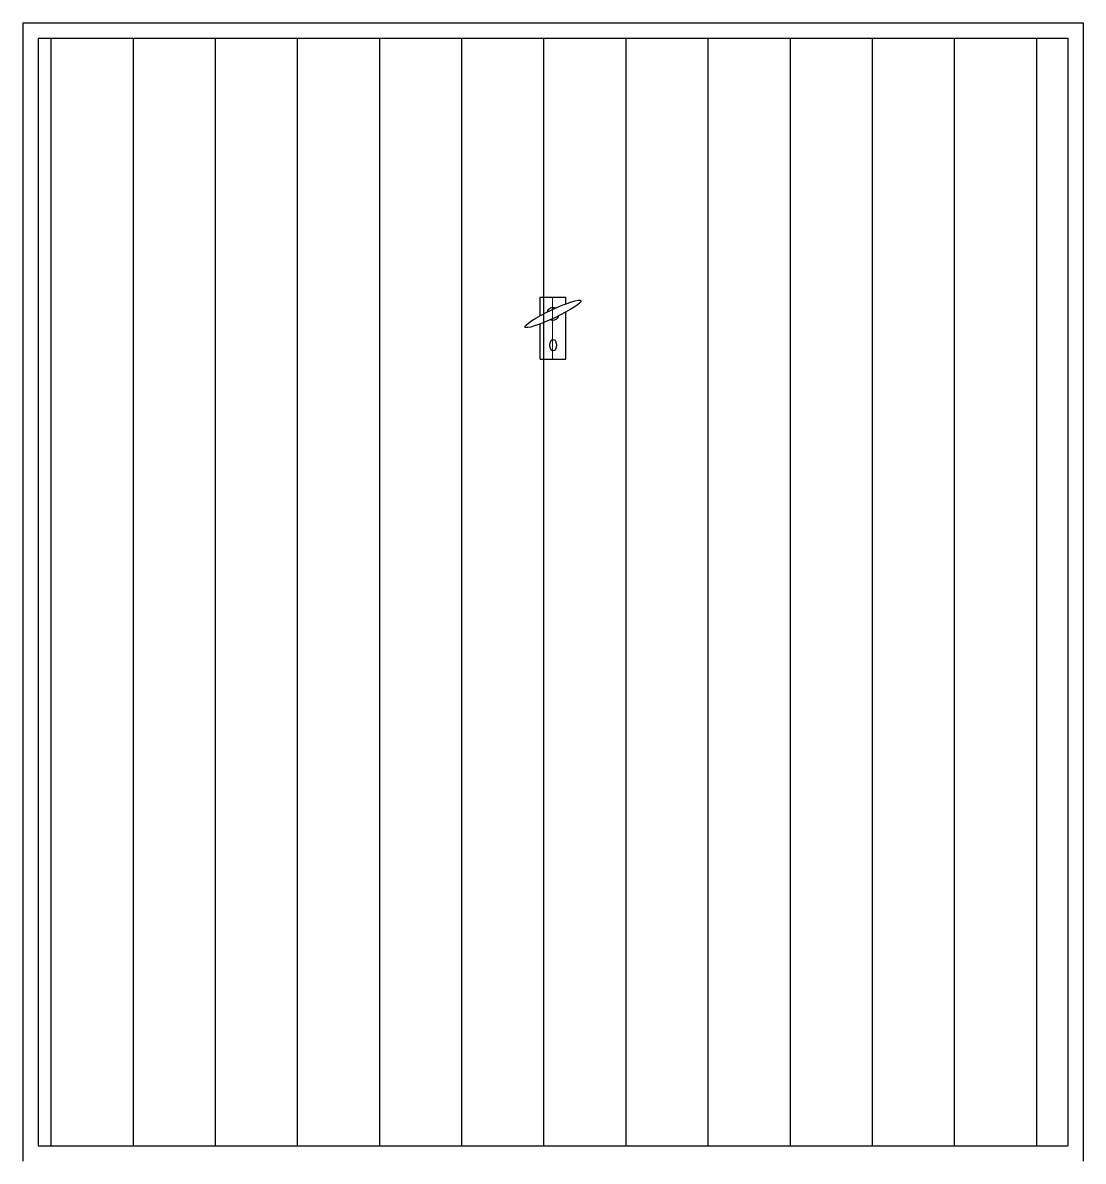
# Model space of a CAD drawing. Header units: millimetres. Extents: x 21.19 to 23.24, y 30.14 to 32.34.
import ezdxf

# ---------------------------------------------------------------- set-up
doc = ezdxf.new("R2010")
doc.units = ezdxf.units.MM
doc.layers.add('tratteggi', color=7, linetype='Continuous', lineweight=9)

# ---------------------------------------------------------------- blocks, each defined once
blk = doc.blocks.new('*U89')
at = {"ltscale": 0.5}
h = blk.add_hatch(dxfattribs=at)
h.set_pattern_fill('LINE', color=256, scale=0.05, angle=90)
h.set_pattern_definition([(90, (-0.35, 0.1), (-0.15875, 1e-17), [])])
h.paths.add_polyline_path([(2.02, 2.17), (0.03, 2.17), (0.03, 0.03), (2.02, 0.03)])
at = {"layer": 'tratteggi', "ltscale": 0.5, "true_color": 0xffffff}
h = blk.add_hatch(dxfattribs=at)
h.set_pattern_fill('LINE', scale=0.05, angle=90, style=2)
h.set_pattern_definition([(90, (-0.175, 0.05), (-0.15875, 1e-17), [])])
edge = h.paths.add_edge_path()
edge.add_ellipse((1.025, 1.6374), major_axis=(-0.0543, -0.0256), ratio=0.133333, start_angle=98.6509, end_angle=113.7712, ccw=False)
edge.add_arc((0.8378, 2.035), 0.4475, 294.0545, 296.3657, ccw=False)
edge.add_ellipse((1.025, 1.6374), major_axis=(-0.0543, -0.0256), ratio=0.133333, start_angle=59.0452, end_angle=81.3491, ccw=False)
edge.add_line((1, 1.618), (1, 1.55))
edge.add_line((1, 1.55), (1.05, 1.55))
edge.add_line((1.05, 1.55), (1.05, 1.6411))
edge = h.paths.add_edge_path(flags=16)
edge.add_ellipse((1.0254, 1.5769), major_axis=(0, -0.0111), ratio=0.583665, start_angle=0, end_angle=360)
edge = h.paths.add_edge_path()
edge.add_ellipse((1.025, 1.6374), major_axis=(-0.0543, -0.0256), ratio=0.133333, start_angle=293.7712, end_angle=599.0452)
edge.add_ellipse((1.025, 1.6374), major_axis=(-0.0543, -0.0256), ratio=0.133333, start_angle=239.0452, end_angle=261.3491)
edge.add_ellipse((1.025, 1.6374), major_axis=(-0.0543, -0.0256), ratio=0.133333, start_angle=261.3491, end_angle=278.6509)
edge.add_ellipse((1.025, 1.6374), major_axis=(-0.0543, -0.0256), ratio=0.133333, start_angle=278.6509, end_angle=293.7712)
edge = h.paths.add_edge_path()
edge.add_ellipse((1.025, 1.6374), major_axis=(-0.0543, -0.0256), ratio=0.133333, start_angle=239.0452, end_angle=261.3491, ccw=False)
edge.add_line((1.05, 1.6567), (1.05, 1.67))
edge.add_line((1.05, 1.67), (1, 1.67))
edge.add_line((1, 1.67), (1, 1.6337))
edge.add_ellipse((1.025, 1.6374), major_axis=(-0.0543, -0.0256), ratio=0.133333, start_angle=278.6509, end_angle=293.7712, ccw=False)
edge.add_arc((1.2122, 1.2398), 0.4475, 114.0545, 116.3657, ccw=False)
at = {"ltscale": 0.0025}
for p, q in [((0, 2.2), (0, 0)), ((0, 2.2), (2.05, 2.2)), ((2.05, 2.2), (2.05, 0)), ((0.03, 2.17), (0.03, 0.03)), ((0.03, 2.17), (2.02, 2.17)), ((2.02, 2.17), (2.02, 0.03)), ((0.03, 0.03), (2.02, 0.03))]:
    blk.add_line(p, q, dxfattribs=at)
for p, q in [((1, 1.67), (1.05, 1.67)), ((1, 1.6337), (1, 1.67)), ((1.05, 1.6567), (1.05, 1.67)), ((1.05, 1.55), (1.05, 1.6411)), ((1, 1.55), (1, 1.618)), ((1, 1.55), (1.05, 1.55))]:
    blk.add_line(p, q)
for start, end in [(66.44, 163.9802), (246.44, 343.9802)]:
    blk.add_arc((1.025, 1.6374), 0.012, start, end)
blk.add_ellipse((1.025, 1.6374), major_axis=(-0.0543, -0.0256), ratio=0.133333, start_param=-1.570796, end_param=4.712389)
blk.add_ellipse((1.0254, 1.5769), major_axis=(0, -0.0111), ratio=0.583665)

msp = doc.modelspace()

# ---------------------------------------------------------------- block references
at = {"color": 253, "ltscale": 0.5, "true_color": 0xb0b0b0}
msp.add_blockref('*U89', (21.185, 30.1369), dxfattribs=at)

doc.saveas('drawing.dxf')
